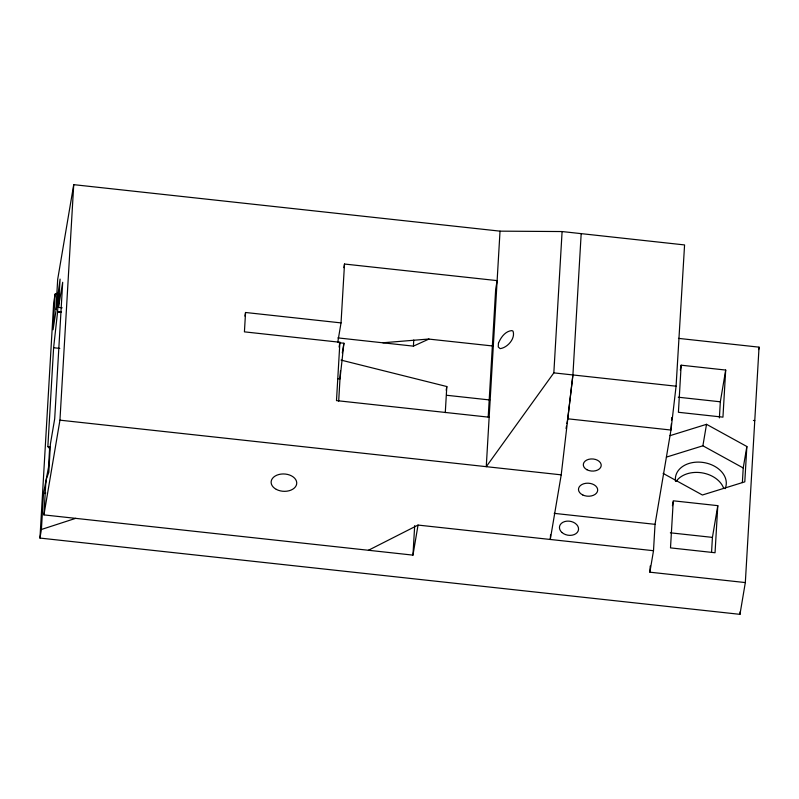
<?xml version="1.0" encoding="UTF-8"?>
<svg xmlns="http://www.w3.org/2000/svg" width="799" height="799" viewBox="0 0 799 799"><rect width="100%" height="100%" fill="white"/><g stroke="black" fill="none" stroke-linecap="round" stroke-linejoin="round"><path stroke-width="1.2" d="M62.162 307.815L58.447 307.415L62.692 282.277L54.692 418.826L50.417 443.964L48.809 472.229L46.462 478.731L45.693 484.803L43.935 514.896L412.963 555.125L414.681 525.622M58.447 307.415L60.085 279.111L55.93 309.463L57.688 279.35L73.728 184.659L500.024 231.151L562.096 231.55L684.573 244.933L676.084 386.197L670.97 430.042L655.04 524.334L653.502 550.711L649.877 572.184L745.327 582.571L759.05 347.156L678.471 338.377M340.454 370.696L338.686 401.148M337.867 337.897L413.423 346.137L413.762 340.024M745.327 582.571L739.964 614.341L39.95 538.067L53.693 302.641L55.141 294.052L57.498 293.283M39.95 538.067L41.408 529.477L43.486 493.762L48.509 467.305L49.608 448.549L47.86 446.601L53.613 347.735L57.568 312.01L58.667 293.253L53.044 329.777L55.141 294.052M43.935 514.896L59.945 420.164L73.728 184.659M488.199 417.108L495.68 289.198L497.138 280.619L344.509 264.03L341.033 322.896L245.553 312.489L244.424 331.855L339.905 342.262L336.489 400.609L489.148 417.218M445.283 412.604L446.811 386.536L341.063 360.109M500.024 231.151L486.261 466.676L553.837 372.873L562.096 231.55M550.551 534.791L550.281 539.505L561.218 474.846L572.913 374.961L581.183 233.638M649.877 572.184L650.236 566.012M671.33 423.83L670.97 430.042L567.719 418.796L566.891 423.7M671.55 420.104L671.689 417.617M681.157 365.193L678.411 412.284L722.945 417.148L725.692 370.057L681.157 365.193L680.329 370.077M711.559 552.259L712.428 537.387L717.792 505.647L673.257 500.803L670.501 547.884L715.045 552.748L717.792 505.647M719.39 417.907L720.328 401.797L725.692 370.057M742.371 482.596L743.22 467.974L746.855 446.501L706.526 424.319L670.021 435.655M746.855 446.501L744.798 481.847L702.401 495L663.12 473.398M739.964 614.341L740.114 611.854M338.966 342.701L343.92 343.24L339.984 378.936L337.518 378.666M567.719 418.796L572.913 374.961M244.943 316.114L245.553 312.489M343.89 267.655L344.509 264.03M337.767 342.262L341.033 322.896M339.086 347.096L339.905 342.262M342.292 352.878L343.92 343.24M412.963 555.125L418.047 525.073L653.502 550.711M446.192 390.222L446.811 386.536M566.062 428.594L566.481 426.147M672.428 505.687L673.048 502.032M666.386 457.128L702.89 445.792L706.526 424.319M758.641 349.592L759.05 347.156M368.429 550.271L418.047 525.073M413.423 346.137L428.873 339.086L492.963 346.007M43.486 493.762L45.853 492.993M41.408 529.477L75.695 518.341M382.911 342.771L428.923 339.016M61.183 311.89L57.568 312.01L61.283 312.419M553.837 372.873L676.084 386.197M678.261 397.213L720.328 401.797M753.397 420.444L754.775 420.594M53.613 347.735L59.795 348.404M446.591 395.265L489.807 399.969M59.945 420.164L561.218 474.846M47.86 446.601L50.327 446.871M554.196 513.357L655.04 524.334M670.361 532.813L712.428 537.387M702.89 445.792L743.22 467.974M675.515 481.348A25.638 18.816 9.6 0 1 703.25 462.471A25.638 18.816 9.6 0 1 725.132 488.678M676.294 481.238A25.638 18.816 9.6 0 1 701.532 472.768A25.638 18.816 9.6 0 1 723.654 488.249M498.446 343.3L498.236 346.956L500.104 348.644C507.445 347.735 515.595 338.576 513.038 331.156L511.859 330.596C505.278 331.116 500.663 337.577 498.446 343.3M582.771 494.971A9.618 6.512 3.3 0 0 597.672 490.426A9.618 6.512 3.3 0 0 583.819 483.735A9.618 6.512 3.3 0 0 582.771 494.971M561.967 532.504A9.618 7.051 9.6 0 0 578.116 531.075A9.618 7.051 9.6 0 0 566.93 521.148A9.618 7.051 9.6 0 0 561.967 532.504M586.925 469.732A8.979 6.082 3.3 0 0 601.168 465.987A8.979 6.082 3.3 0 0 588.683 459.325A8.979 6.082 3.3 0 0 586.925 469.732M276.314 489.387A12.824 8.679 3.3 0 0 296.659 484.034A12.824 8.679 3.3 0 0 278.831 474.516A12.824 8.679 3.3 0 0 276.314 489.387"/></g></svg>
